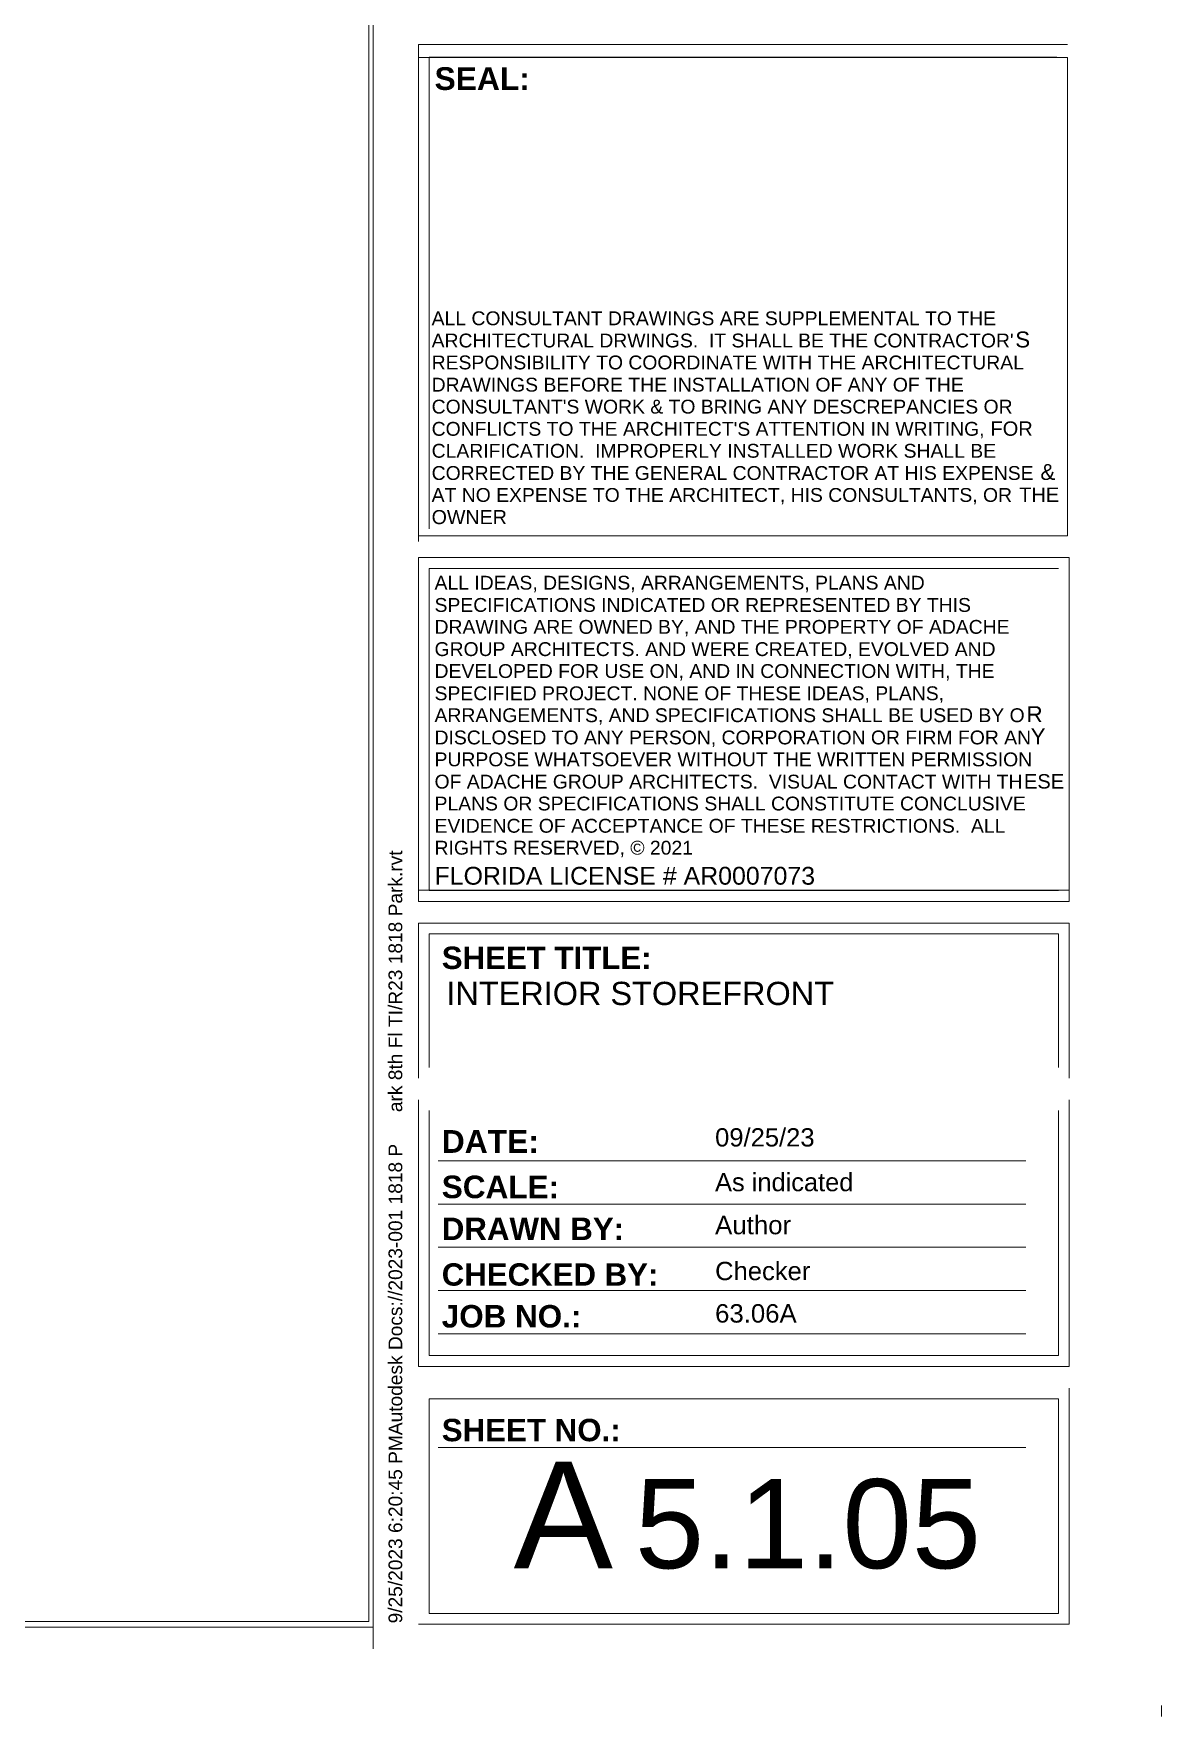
# Model space of a CAD drawing. Header units: inches. Extents: x -6061 to 13621, y -296 to 7483.
# Drawn here: x -4647.6 to -4334.7, y -296.4 to 170.4 of the extents above; entities that cross this region are included whole.
import ezdxf

# ---------------------------------------------------------------- set-up
doc = ezdxf.new("R2010")
doc.units = ezdxf.units.IN
doc.header["$MEASUREMENT"] = 0
doc.layers.get('0').update_dxf_attribs({"linetype": 'CONTINUOUS'})
doc.styles.add('Arial$001H0', font='arial.ttf')
doc.styles.add('Arial$101H0', font='arialbd.ttf')

msp = doc.modelspace()

# ---------------------------------------------------------------- linework, layer by layer
at = {"color": 7, "linetype": 'Continuous', "lineweight": 9, "true_color": 0x000007}
for p, q in [((-4553.39506, -271.69819), (-4553.39506, 832.10905)), ((-4554.59642, 830.50724), (-4554.59642, -270.09638)), ((-4360.69732, 167.35792), (-4540.82085, 167.35792)), ((-4540.82085, 167.35792), (-4540.82085, 29.52217)), ((-4537.8575, 33.04615), (-4537.8575, 163.83394)), ((-4537.8575, 163.83394), (-4363.66067, 163.83394)), ((-4360.21678, 25.0371), (-4540.82085, 25.0371)), ((-4540.82085, 25.0371), (-4540.82085, -70.35068)), ((-4360.21678, -70.35068), (-4360.21678, 25.0371)), ((-4537.8575, -67.30724), (-4537.8575, 21.99366)), ((-4537.8575, 21.99366), (-4363.18013, 21.99366)), ((-4363.18013, -67.30724), (-4537.8575, -67.30724)), ((-4540.82085, -70.35068), (-4360.21678, -70.35068)), ((-4360.21678, -76.35747), (-4540.82085, -76.35747)), ((-4540.82085, -76.35747), (-4540.82085, -119.36606)), ((-4537.8575, -116.40272), (-4537.8575, -79.32081)), ((-4537.8575, -79.32081), (-4363.18013, -79.32081)), ((-4363.18013, -79.32081), (-4363.18013, -116.40272)), ((-4360.21678, -119.36606), (-4360.21678, -76.35747)), ((-4540.82085, -125.37285), (-4540.82085, -199.37647)), ((-4360.21678, -199.37647), (-4360.21678, -125.37285)), ((-4537.8575, -196.33303), (-4537.8575, -128.3362)), ((-4363.18013, -128.3362), (-4363.18013, -196.33303)), ((-4540.82085, -199.37647), (-4360.21678, -199.37647)), ((-4363.18013, -196.33303), (-4537.8575, -196.33303)), ((-4360.21678, -270.89729), (-4360.21678, -205.38326)), ((-4537.8575, -267.93394), (-4537.8575, -208.34661)), ((-4537.8575, -208.34661), (-4363.18013, -208.34661)), ((-4363.18013, -208.34661), (-4363.18013, -267.93394)), ((-4554.59642, -270.09638), (-5992.46112, -270.09638)), ((-4363.18013, -267.93394), (-4537.8575, -267.93394)), ((-5994.06293, -271.69819), (-4553.39506, -271.69819)), ((-4540.82085, -270.89729), (-4360.21678, -270.89729))]:
    msp.add_line(p, q, dxfattribs=at)
at = {"color": 8, "linetype": 'Continuous', "lineweight": 9, "true_color": 0x7f7f7f}
for p, q in [((-4540.82085, 163.75385), (-4360.69732, 163.75385)), ((-4540.82085, 31.04389), (-4540.82085, 163.75385)), ((-4360.69732, 163.75385), (-4360.69732, 31.04389)), ((-4360.69732, 31.04389), (-4540.82085, 31.04389)), ((-4540.82085, 25.0371), (-4360.21678, 25.0371)), ((-4540.82085, -67.22715), (-4540.82085, 25.0371)), ((-4360.21678, 25.0371), (-4360.21678, -67.22715)), ((-4360.21678, -67.22715), (-4540.82085, -67.22715)), ((-4540.82085, -76.35747), (-4360.21678, -76.35747)), ((-4540.82085, -119.36606), (-4540.82085, -76.35747)), ((-4360.21678, -76.35747), (-4360.21678, -119.36606)), ((-4540.82085, -199.37647), (-4540.82085, -125.37285)), ((-4360.21678, -125.37285), (-4360.21678, -199.37647)), ((-4535.3747, -142.35204), (-4372.23035, -142.35204)), ((-4535.3747, -154.36561), (-4372.23035, -154.36561)), ((-4535.3747, -166.2991), (-4372.23035, -166.2991)), ((-4535.3747, -178.31267), (-4372.23035, -178.31267)), ((-4535.3747, -190.32624), (-4372.23035, -190.32624)), ((-4360.21678, -199.37647), (-4540.82085, -199.37647)), ((-4360.21678, -205.38326), (-4360.21678, -270.89729)), ((-4535.3747, -221.8819), (-4372.23035, -221.8819)), ((-4553.39506, -271.69819), (-6000.06972, -271.69819)), ((-4553.39506, -277.70498), (-4553.39506, -271.69819)), ((-4360.21678, -270.89729), (-4540.82085, -270.89729)), ((-4334.66791, -293.40272), (-4334.66791, -296.44615))]:
    msp.add_line(p, q, dxfattribs=at)

# ---------------------------------------------------------------- texts
at = {"color": 7, "true_color": 0x000007}
for s, height, style, p in [('SEAL:', 6.312805, 'Arial$101H0', (-4536.33631, 154.78361)), ('ALL CONSULTANT DRAWINGS ARE SUPPLEMENTAL TO THE', 3.8429493, 'Arial$001H0', (-4537.1399, 89.50985)), ("ARCHITECTURAL DRWINGS.  IT SHALL BE THE CONTRACTOR'", 3.8429623, 'Arial$001H0', (-4537.1399, 83.34289)), ('S ', 4.412982, 'Arial$001H0', (-4375.1946, 83.34289)), ('RESPONSIBILITY TO COORDINATE WITH THE ARCHITECTURAL', 3.8429465, 'Arial$001H0', (-4537.13723, 77.25602)), ('DRAWINGS BEFORE THE INSTALLATION OF ANY OF THE ', 3.8433302, 'Arial$001H0', (-4537.13723, 71.08906)), ("CONSULTANT'S WORK & TO BRING ANY DESCREPANCIES OR ", 3.8428401, 'Arial$001H0', (-4537.13723, 65.00219)), ("CONFLICTS TO THE ARCHITECT'S ATTENTION IN WRITING, ", 3.8428551, 'Arial$001H0', (-4537.13723, 58.83523)), ('FOR ', 3.981058, 'Arial$001H0', (-4382.08231, 58.83523)), ('CLARIFICATION.  IMPROPERLY INSTALLED WORK SHALL BE ', 3.8432359, 'Arial$001H0', (-4537.13723, 52.74836)), ('CORRECTED BY THE GENERAL CONTRACTOR AT HIS EXPENSE ', 3.8426369, 'Arial$001H0', (-4537.13723, 46.5814)), ('& ', 4.404327, 'Arial$001H0', (-4368.22644, 46.5814)), ('AT NO EXPENSE TO THE ARCHITECT, HIS CONSULTANTS, OR', 3.8425222, 'Arial$001H0', (-4537.13989, 40.49452)), (' THE ', 3.975272, 'Arial$001H0', (-4375.67465, 40.49452)), ('OWNER', 3.8993, 'Arial$001H0', (-4537.13723, 34.32756)), ('ALL IDEAS, DESIGNS, ARRANGEMENTS, PLANS AND ', 3.8427023, 'Arial$001H0', (-4536.33638, 16.14693)), ('SPECIFICATIONS INDICATED OR REPRESENTED BY THIS ', 3.843009, 'Arial$001H0', (-4536.33373, 9.97997)), ('DRAWING ARE OWNED BY, AND THE PROPERTY OF ADACHE ', 3.8424641, 'Arial$001H0', (-4536.33373, 3.89309)), ('GROUP ARCHITECTS. AND WERE CREATED, EVOLVED AND ', 3.8423773, 'Arial$001H0', (-4536.33373, -2.27387)), ('DEVELOPED FOR USE ON, AND IN CONNECTION WITH, THE ', 3.8426902, 'Arial$001H0', (-4536.33373, -8.36075)), ('SPECIFIED PROJECT. NONE OF THESE IDEAS, PLANS, ', 3.842743, 'Arial$001H0', (-4536.33373, -14.52771)), ('ARRANGEMENTS, AND SPECIFICATIONS SHALL BE USED BY O', 3.8423856, 'Arial$001H0', (-4536.33638, -20.61459)), ('R ', 4.427085, 'Arial$001H0', (-4372.06792, -20.61459)), ('DISCLOSED TO ANY PERSON, CORPORATION OR FIRM FOR AN', 3.8425652, 'Arial$001H0', (-4536.33372, -26.78156)), ('Y ', 4.468762, 'Arial$001H0', (-4370.9469, -26.78156)), ('PURPOSE WHATSOEVER WITHOUT THE WRITTEN PERMISSION ', 3.8429414, 'Arial$001H0', (-4536.33372, -32.86843)), ('OF ADACHE GROUP ARCHITECTS.  VISUAL CONTACT WITH TH', 3.8429741, 'Arial$001H0', (-4536.33372, -39.0354)), ('ESE ', 3.992677, 'Arial$001H0', (-4372.78867, -39.0354)), ('PLANS OR SPECIFICATIONS SHALL CONSTITUTE CONCLUSIVE', 3.8428703, 'Arial$001H0', (-4536.33372, -45.12228)), ('EVIDENCE OF ACCEPTANCE OF THESE RESTRICTIONS.  ALL ', 3.8429731, 'Arial$001H0', (-4536.33372, -51.28924)), ('RIGHTS RESERVED, © 2021', 3.8448029, 'Arial$001H0', (-4536.33372, -57.37612)), ('FLORIDA LICENSE # AR0007073', 4.9455335, 'Arial$001H0', (-4536.33638, -65.70551)), ('SHEET TITLE:', 6.1986798, 'Arial$101H0', (-4534.33405, -89.09187)), ('INTERIOR STOREFRONT', 6.4462919, 'Arial$001H0', (-4533.05273, -99.10324)), ('DATE:', 6.319214, 'Arial$101H0', (-4534.33405, -140.1095)), ('09/25/23', 5.076072, 'Arial$001H0', (-4458.48836, -138.34757)), ('SCALE:', 6.263845, 'Arial$101H0', (-4534.33405, -152.68372)), ('As indicated', 5.0425284, 'Arial$001H0', (-4458.49504, -150.76159)), ('DRAWN BY:', 6.211036, 'Arial$101H0', (-4534.33405, -164.29686)), ('Author', 5.129693, 'Arial$001H0', (-4458.49504, -162.69507)), ('CHECKED BY:', 6.1954497, 'Arial$101H0', (-4534.33405, -176.95117)), ('Checker', 5.080268, 'Arial$001H0', (-4458.48836, -175.42946)), ('63.06A', 5.112349, 'Arial$001H0', (-4458.48836, -187.20276)), ('JOB NO.:', 6.237866, 'Arial$101H0', (-4534.33405, -188.56426)), ('SHEET NO.:', 6.210032, 'Arial$101H0', (-4534.33405, -220.11992)), ('A', 29.56993, 'Arial$001H0', (-4514.39151, -255.35974)), ('5.1.05', 24.732976, 'Arial$001H0', (-4480.75358, -255.35974))]:
    msp.add_text(s, height=height, dxfattribs=dict(at, style=style)).set_placement(p)
at = {"color": 7, "true_color": 0x000007, "style": 'Arial$001H0'}
for s, height, p in [('ark 8th Fl TI/R23 1818 Park.rvt', 3.8023911, (-4545.30648, -128.8168)), ('9/25/2023 6:20:45 PMAutodesk Docs://2023-001 1818 P', 3.7989739, (-4545.30648, -270.65702))]:
    msp.add_text(s, height=height, rotation=90, dxfattribs=at).set_placement(p)

doc.saveas('drawing.dxf')
